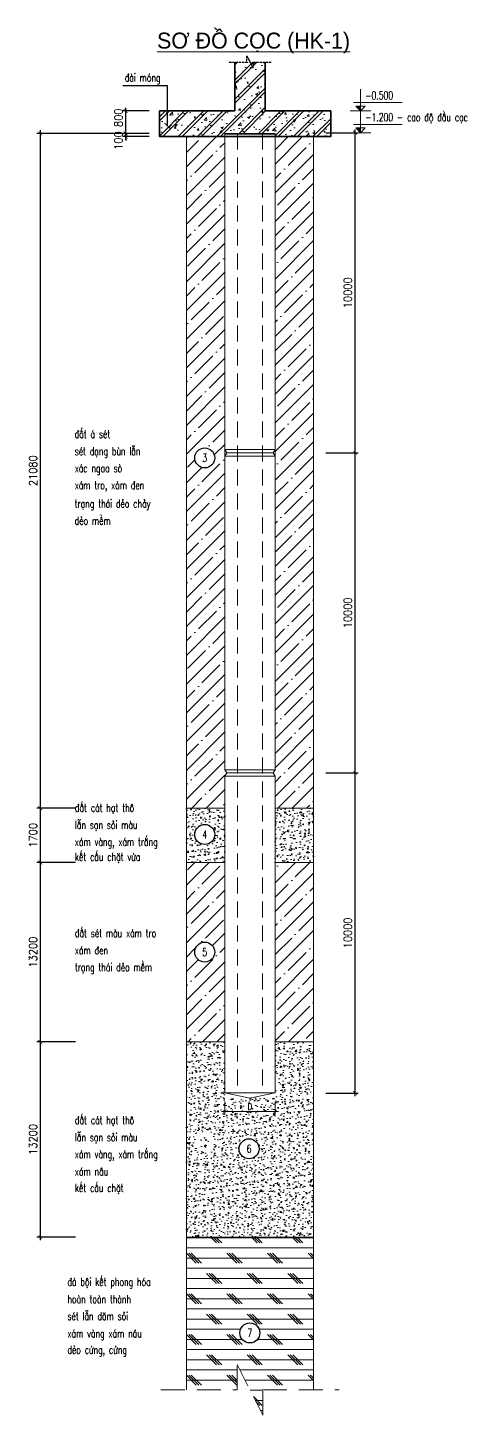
# Model space of a CAD drawing. Header units: millimetres. Extents: x -1359830 to -1240265, y -705366 to -618243.
# Drawn here: x -1247136 to -1240265, y -640548 to -618874 of the extents above; entities that cross this region are included whole.
import ezdxf
from ezdxf.enums import TextEntityAlignment as Align

# ---------------------------------------------------------------- set-up
doc = ezdxf.new("R2010")
doc.units = ezdxf.units.MM
doc.header["$MEASUREMENT"] = 0
doc.header["$PDMODE"] = 3
doc.header["$PDSIZE"] = 50
doc.linetypes.add('DASHED', pattern=[0.75, 0.5, -0.25])
doc.linetypes.add('HIDDEN', pattern=[0.375, 0.25, -0.125])
doc.layers.get('0').update_dxf_attribs({"lineweight": 0})
for name, color, linetype, lineweight in [('0-kich-thuoc', 9, 'Continuous', 18), ('05- Dim', 9, 'Continuous', 25), ('4', 6, 'Continuous', 18), ('KC-NET THUONG', 8, 'Continuous', 18), ('KCS_HIDDEN', 8, 'HIDDEN', 20), ('S-concrete', 4, 'Continuous', 35), ('S-dims', 8, 'Continuous', 18), ('S-hatch', 252, 'Continuous', 5), ('S-hiden', 9, 'HIDDEN', 25), ('S-text', 3, 'Continuous', 20)]:
    doc.layers.add(name, color=color, linetype=linetype, lineweight=lineweight)
doc.styles.add('Dim', font='vnsimli.shx', dxfattribs={"width": 0.9, "bigfont": 'vns.shx'})
doc.styles.add('GHICHU', font='vnsimli.shx', dxfattribs={"width": 0.8, "bigfont": 'bigfont.shx'})
doc.styles.add('ROMANS', font='romans.shx', dxfattribs={"width": 0.75})
doc.styles.add('s-text', font='vnsimli.shx', dxfattribs={"width": 0.7})
doc.styles.add('VNAVANTH', font='')
doc.styles.get('VNAVANTH').set_extended_font_data('.VnAvantH')
doc.dimstyles.new('1-100', dxfattribs={"dimscale": 50, "dimtxt": 2.5, "dimasz": 1.2, "dimexe": 1, "dimexo": 0, "dimgap": 1, "dimtad": 1, "dimdec": 0, "dimlfac": 2, "dimzin": 0, "dimdsep": 46, "dimtxsty": 'Dim', "dimblk1": 'ARCHTICK', "dimblk2": 'ARCHTICK', "dimsah": 1, "dimcen": 150, "dimdle": 1, "dimclrd": 256, "dimclre": 256, "dimclrt": 2, "dimadec": 0, "dimazin": 0, "dimtfac": 1, "dimtdec": 0, "dimtix": 1, "dimtmove": 2, "dimatfit": 0, "dimldrblk": 'ARCHTICK', "dimfxl": 1, "dimtolj": 1, "dimtzin": 0, "dimarcsym": 0})
doc.dimstyles.new('1-100s', dxfattribs={"dimtxt": 200, "dimasz": 100, "dimexe": 60, "dimexo": 0, "dimgap": 50, "dimtad": 1, "dimdec": 0, "dimzin": 0, "dimdsep": 46, "dimtxsty": 's-text', "dimblk1": 'ARCHTICK', "dimblk2": 'ARCHTICK', "dimsah": 1, "dimcen": 80, "dimdle": 60, "dimclrd": 9, "dimclre": 9, "dimclrt": 2, "dimadec": 0, "dimazin": 0, "dimtfac": 0.0001, "dimtdec": 0, "dimtix": 1, "dimtmove": 1, "dimatfit": 3, "dimldrblk": 'ARCHTICK', "dimfxl": 200, "dimtolj": 1, "dimtzin": 0, "dimarcsym": 0})
doc.dimstyles.new('1-50', dxfattribs={"dimscale": 50, "dimtxt": 2, "dimasz": 1.1, "dimexe": 1, "dimexo": 0, "dimgap": 0.5, "dimtad": 1, "dimdec": 0, "dimdsep": 46, "dimtxsty": 'ROMANS', "dimblk": 'ARCHTICK', "dimcen": 0, "dimdle": 1, "dimclrd": 8, "dimclre": 8, "dimclrt": 2, "dimadec": 0, "dimazin": 2, "dimtfac": 0.072, "dimtdec": 0, "dimtix": 1, "dimtmove": 2, "dimatfit": 3, "dimfxl": 1, "dimtolj": 1, "dimlwd": 15, "dimlwe": 15, "dimarcsym": 1})
pattern_1 = [(50, (-985500.68, -587293.6), (182.18467, -15.939086), [19.05, -209.55]), (355, (-985500.68, -587293.6), (-35.24342, 191.05685), [15.24, -167.64058]), (100.451445, (-985485.5, -587294.92), (146.94125, 175.11775), [16.19001, -178.09024]), (46.1842, (-985500.68, -587242.8), (271.07904, -42.04233), [28.575, -314.325]), (96.63556, (-985478.1, -587246.3), (237.40413, 247.42612), [24.28502, -267.1356]), (351.18415, (-985500.68, -587242.8), (237.40413, 247.42612), [22.85997, -251.45973]), (21, (-985475.28, -587255.5), (151.61439, -102.2652), [19.05, -209.55]), (326, (-985475.28, -587255.5), (61.80203, 184.18797), [15.24, -167.64]), (71.451445, (-985462.65, -587264.02), (213.41642, 81.92277), [16.19001, -178.08994]), (37.5, (-985500.684, -587293.596), (3.088603, 84.555039), [0, -165.608, 0, -170.18, 0, -168.275]), (7.5, (-985500.68, -587293.6), (66.819663, 100.180575), [0, -97.028, 0, -161.798, 0, -64.135]), (327.5, (-985557.326, -587293.596), (135.590595, -5.728744), [0, -63.5, 0, -198.12, 0, -262.89]), (317.5, (-985582.73, -587293.6), (148.12918, 25.42649), [0, -82.55, 0, -131.572, 0, -186.69])]
pattern_2 = [(45, (-985500.68, -587293.6), (-224.5064, 224.5064), []), (45, (-985276.18, -587293.6), (-224.5064, 224.5064), [396.875, -79.375, 0, -79.375])]

# ---------------------------------------------------------------- blocks, each defined once
blk = doc.blocks.new('_ARCHTICK')
at = {"layer": 'KC-NET THUONG', "color": 0, "linetype": 'ByBlock', "const_width": 0.15}
blk.add_lwpolyline([(-0.5, -0.5), (0.5, 0.5)], dxfattribs=at)
blk = doc.blocks.new('*D223')
at = {"layer": '0-kich-thuoc', "color": 8, "lineweight": 15, "ltscale": 0.01, "transparency": 16777216}
for p, q in [((-1244056, -635649), (-1244056, -635851)), ((-1243268, -635649), (-1243268, -635851)), ((-1244106, -635801), (-1243218, -635801))]:
    blk.add_line(p, q, dxfattribs=at)
at = {"layer": 'DEFPOINTS', "color": 0, "ltscale": 0.01, "transparency": 16777216}
for p in [(-1244056, -635649), (-1243268, -635649), (-1243268, -635801)]:
    blk.add_point(p, dxfattribs=at)
at = {"layer": '0-kich-thuoc', "color": 8, "lineweight": 15, "ltscale": 0.01, "transparency": 16777216, "xscale": 55.00000000000001, "yscale": 55.00000000000001, "zscale": 55.00000000000001, "rotation": 180}
blk.add_blockref('_ARCHTICK', (-1244056, -635801), dxfattribs=at)
at = {"layer": '0-kich-thuoc', "color": 8, "lineweight": 15, "ltscale": 0.01, "transparency": 16777216, "xscale": 55.00000000000001, "yscale": 55.00000000000001, "zscale": 55.00000000000001}
blk.add_blockref('_ARCHTICK', (-1243268, -635801), dxfattribs=at)
at = {"layer": '0-kich-thuoc', "color": 2, "ltscale": 0.01, "transparency": 16777216, "insert": (-1243662, -635726), "char_height": 100, "attachment_point": 5, "style": 'ROMANS'}
blk.add_mtext('\\A1;D', dxfattribs=at)
blk = doc.blocks.new('*D224')
at = {"layer": '05- Dim', "lineweight": -2, "transparency": 16777216}
for p, q in [((-1246942, -620474), (-1246942, -631114)), ((-1245283, -620524), (-1246992, -620524)), ((-1246390, -631064), (-1246992, -631064))]:
    blk.add_line(p, q, dxfattribs=at)
at = {"layer": 'DEFPOINTS', "color": 0, "transparency": 16777216}
for p in [(-1245283, -620524), (-1246942, -631064), (-1246390, -631064)]:
    blk.add_point(p, dxfattribs=at)
at = {"layer": '05- Dim', "lineweight": -2, "transparency": 16777216, "xscale": 59.99999999999995, "yscale": 59.99999999999995, "zscale": 59.99999999999995}
for p, rotation in [((-1246942, -620524), 90), ((-1246942, -631064), 270)]:
    blk.add_blockref('_ARCHTICK', p, dxfattribs=dict(at, rotation=rotation))
at = {"layer": '05- Dim', "color": 2, "transparency": 16777216, "insert": (-1247054, -625794), "char_height": 125, "attachment_point": 5, "rotation": 90, "style": 'Dim'}
blk.add_mtext('\\A1;21080', dxfattribs=at)
blk = doc.blocks.new('*D225')
at = {"layer": '05- Dim', "lineweight": -2, "transparency": 16777216}
for p, q in [((-1246390, -634714), (-1246992, -634714)), ((-1246942, -634664), (-1246942, -637814)), ((-1246390, -637764), (-1246992, -637764))]:
    blk.add_line(p, q, dxfattribs=at)
at = {"layer": 'DEFPOINTS', "color": 0, "transparency": 16777216}
for p in [(-1246390, -634714), (-1246942, -637764), (-1246390, -637764)]:
    blk.add_point(p, dxfattribs=at)
at = {"layer": '05- Dim', "lineweight": -2, "transparency": 16777216, "xscale": 59.99999999999995, "yscale": 59.99999999999995, "zscale": 59.99999999999995}
for p, rotation in [((-1246942, -634714), 90), ((-1246942, -637764), 270)]:
    blk.add_blockref('_ARCHTICK', p, dxfattribs=dict(at, rotation=rotation))
at = {"layer": '05- Dim', "color": 2, "transparency": 16777216, "insert": (-1247054, -636239), "char_height": 125, "attachment_point": 5, "rotation": 90, "style": 'Dim'}
blk.add_mtext('\\A1;13200', dxfattribs=at)
blk = doc.blocks.new('*D226')
at = {"layer": '05- Dim', "lineweight": -2, "transparency": 16777216}
for p, q in [((-1246390, -631064), (-1246992, -631064)), ((-1246942, -631014), (-1246942, -631964)), ((-1246390, -631914), (-1246992, -631914))]:
    blk.add_line(p, q, dxfattribs=at)
at = {"layer": 'DEFPOINTS', "color": 0, "transparency": 16777216}
for p in [(-1246390, -631064), (-1246942, -631914), (-1246390, -631914)]:
    blk.add_point(p, dxfattribs=at)
at = {"layer": '05- Dim', "lineweight": -2, "transparency": 16777216, "xscale": 59.99999999999995, "yscale": 59.99999999999995, "zscale": 59.99999999999995}
for p, rotation in [((-1246942, -631064), 90), ((-1246942, -631914), 270)]:
    blk.add_blockref('_ARCHTICK', p, dxfattribs=dict(at, rotation=rotation))
at = {"layer": '05- Dim', "color": 2, "transparency": 16777216, "insert": (-1247054, -631489), "char_height": 125, "attachment_point": 5, "rotation": 90, "style": 'Dim'}
blk.add_mtext('\\A1;1700', dxfattribs=at)
blk = doc.blocks.new('*D227')
at = {"layer": '05- Dim', "lineweight": -2, "transparency": 16777216}
for p, q in [((-1242020, -635564), (-1242020, -630464)), ((-1242474, -630514), (-1241970, -630514)), ((-1242474, -635514), (-1241970, -635514))]:
    blk.add_line(p, q, dxfattribs=at)
at = {"layer": 'DEFPOINTS', "color": 0, "transparency": 16777216}
for p in [(-1242474, -630514), (-1242020, -630514), (-1242474, -635514)]:
    blk.add_point(p, dxfattribs=at)
at = {"layer": '05- Dim', "lineweight": -2, "transparency": 16777216, "xscale": 59.99999999999995, "yscale": 59.99999999999995, "zscale": 59.99999999999995}
for p, rotation in [((-1242020, -630514), 90), ((-1242020, -635514), 270)]:
    blk.add_blockref('_ARCHTICK', p, dxfattribs=dict(at, rotation=rotation))
at = {"layer": '05- Dim', "color": 2, "transparency": 16777216, "insert": (-1242133, -633014), "char_height": 125, "attachment_point": 5, "rotation": 90, "style": 'Dim'}
blk.add_mtext('\\A1;10000', dxfattribs=at)
blk = doc.blocks.new('*D228')
at = {"layer": '05- Dim', "lineweight": -2, "transparency": 16777216}
for p, q in [((-1242474, -620514), (-1241970, -620514)), ((-1242020, -625564), (-1242020, -620464)), ((-1242474, -625514), (-1241970, -625514))]:
    blk.add_line(p, q, dxfattribs=at)
at = {"layer": 'DEFPOINTS', "color": 0, "transparency": 16777216}
for p in [(-1242474, -620514), (-1242020, -620514), (-1242474, -625514)]:
    blk.add_point(p, dxfattribs=at)
at = {"layer": '05- Dim', "lineweight": -2, "transparency": 16777216, "xscale": 59.99999999999995, "yscale": 59.99999999999995, "zscale": 59.99999999999995}
for p, rotation in [((-1242020, -620514), 90), ((-1242020, -625514), 270)]:
    blk.add_blockref('_ARCHTICK', p, dxfattribs=dict(at, rotation=rotation))
at = {"layer": '05- Dim', "color": 2, "transparency": 16777216, "insert": (-1242133, -623014), "char_height": 125, "attachment_point": 5, "rotation": 90, "style": 'Dim'}
blk.add_mtext('\\A1;10000', dxfattribs=at)
blk = doc.blocks.new('A$C1735406A')
at = {"color": 7}
for p, q in [((221, 0), (221, 339)), ((58, 0), (384, 0)), ((113, 130), (873, 130)), ((147, 74), (295, 74)), ((221, 0), (147, 74)), ((221, 0), (295, 74))]:
    blk.add_line(p, q, dxfattribs=at)
blk.add_solid([(147, 74), (221, 74), (221, 0)], dxfattribs=at)
blk = doc.blocks.new('*D229')
at = {"layer": '05- Dim', "lineweight": -2, "transparency": 16777216}
for p, q in [((-1246390, -631914), (-1246992, -631914)), ((-1246942, -631864), (-1246942, -634764)), ((-1246390, -634714), (-1246992, -634714))]:
    blk.add_line(p, q, dxfattribs=at)
at = {"layer": 'DEFPOINTS', "color": 0, "transparency": 16777216}
for p in [(-1246390, -631914), (-1246942, -634714), (-1246390, -634714)]:
    blk.add_point(p, dxfattribs=at)
at = {"layer": '05- Dim', "lineweight": -2, "transparency": 16777216, "xscale": 59.99999999999995, "yscale": 59.99999999999995, "zscale": 59.99999999999995}
for p, rotation in [((-1246942, -631914), 90), ((-1246942, -634714), 270)]:
    blk.add_blockref('_ARCHTICK', p, dxfattribs=dict(at, rotation=rotation))
at = {"layer": '05- Dim', "color": 2, "transparency": 16777216, "insert": (-1247054, -633314), "char_height": 125, "attachment_point": 5, "rotation": 90, "style": 'Dim'}
blk.add_mtext('\\A1;13200', dxfattribs=at)
blk = doc.blocks.new('*D230')
at = {"layer": '05- Dim', "lineweight": -2, "transparency": 16777216}
for p, q in [((-1245239, -620174), (-1245655, -620174)), ((-1245605, -620624), (-1245605, -620124)), ((-1245239, -620574), (-1245655, -620574))]:
    blk.add_line(p, q, dxfattribs=at)
at = {"layer": 'DEFPOINTS', "color": 0, "transparency": 16777216}
for p in [(-1245605, -620174), (-1245239, -620174), (-1245239, -620574)]:
    blk.add_point(p, dxfattribs=at)
at = {"layer": '05- Dim', "lineweight": -2, "transparency": 16777216, "xscale": 59.99999999999995, "yscale": 59.99999999999995, "zscale": 59.99999999999995}
for p, rotation in [((-1245605, -620174), 90), ((-1245605, -620574), 270)]:
    blk.add_blockref('_ARCHTICK', p, dxfattribs=dict(at, rotation=rotation))
at = {"layer": '05- Dim', "color": 2, "transparency": 16777216, "insert": (-1245718, -620279), "char_height": 125, "attachment_point": 5, "rotation": 90, "style": 'Dim'}
blk.add_mtext('\\A1;800', dxfattribs=at)
blk = doc.blocks.new('*D231')
at = {"layer": '05- Dim', "lineweight": -2, "transparency": 16777216}
for p, q in [((-1245605, -620524), (-1245605, -620464)), ((-1245239, -620524), (-1245655, -620524)), ((-1245239, -620574), (-1245655, -620574)), ((-1245605, -620524), (-1245605, -620574)), ((-1245605, -620574), (-1245605, -620634))]:
    blk.add_line(p, q, dxfattribs=at)
at = {"layer": 'DEFPOINTS', "color": 0, "transparency": 16777216}
for p in [(-1245605, -620574), (-1245239, -620524), (-1245239, -620574)]:
    blk.add_point(p, dxfattribs=at)
at = {"layer": '05- Dim', "lineweight": -2, "transparency": 16777216, "xscale": 59.99999999999995, "yscale": 59.99999999999995, "zscale": 59.99999999999995}
for p, rotation in [((-1245605, -620524), 270), ((-1245605, -620574), 90)]:
    blk.add_blockref('_ARCHTICK', p, dxfattribs=dict(at, rotation=rotation))
at = {"layer": '05- Dim', "color": 2, "transparency": 16777216, "insert": (-1245718, -620636), "char_height": 125, "attachment_point": 5, "rotation": 90, "style": 'Dim'}
blk.add_mtext('\\A1;100', dxfattribs=at)
blk = doc.blocks.new('*D232')
at = {"layer": '05- Dim', "lineweight": -2, "transparency": 16777216}
for p, q in [((-1242020, -630564), (-1242020, -625464)), ((-1242474, -625514), (-1241970, -625514)), ((-1242474, -630514), (-1241970, -630514))]:
    blk.add_line(p, q, dxfattribs=at)
at = {"layer": 'DEFPOINTS', "color": 0, "transparency": 16777216}
for p in [(-1242474, -625514), (-1242020, -625514), (-1242474, -630514)]:
    blk.add_point(p, dxfattribs=at)
at = {"layer": '05- Dim', "lineweight": -2, "transparency": 16777216, "xscale": 59.99999999999995, "yscale": 59.99999999999995, "zscale": 59.99999999999995}
for p, rotation in [((-1242020, -625514), 90), ((-1242020, -630514), 270)]:
    blk.add_blockref('_ARCHTICK', p, dxfattribs=dict(at, rotation=rotation))
at = {"layer": '05- Dim', "color": 2, "transparency": 16777216, "insert": (-1242133, -628014), "char_height": 125, "attachment_point": 5, "rotation": 90, "style": 'Dim'}
blk.add_mtext('\\A1;10000', dxfattribs=at)

msp = doc.modelspace()

# ---------------------------------------------------------------- hatches: boundary and pattern name
at = {"layer": 'S-hatch'}
h = msp.add_hatch(dxfattribs=at)
h.set_pattern_fill('CHAU-01', color=256, scale=50, pattern_type=2)
h.set_pattern_definition([(50, (-1130059.54, -468046.33), (358.6301, -31.37607), [37.5, -412.5]), (355, (-1130059.54, -468046.33), (-69.3757, 376.0961), [30, -330]), (100.4514, (-1130029.65, -468048.94), (289.2547, 344.7198), [31.8701, -350.57106]), (46.1842, (-1130059.54, -467946.33), (533.6205, -82.7595), [56.25, -618.75]), (96.6356, (-1130015.07, -467953.23), (467.3314, 487.059), [47.8051, -525.8565]), (351.1842, (-1130059.54, -467946.33), (467.331, 487.0593), [45, -495]), (21, (-1130009.54, -467971.33), (298.45353, -201.30945), [37.5, -412.5]), (326, (-1130009.54, -467971.33), (121.6577, 362.575), [30, -330]), (71.4514, (-1129984.66, -467988.1), (420.1113, 161.26525), [31.8701, -350.57106]), (37.5, (-1130059.54, -468046.33), (6.07993, 166.44693), [0, -326, 0, -335, 0, -331.25]), (7.5, (-1130059.54, -468046.33), (131.53477, 197.20586), [0, -191, 0, -318.5, 0, -126.25]), (327.5, (-1130171.04, -468046.33), (266.91122, -11.27744), [0, -125, 0, -390, 0, -517.5]), (317.5, (-1130221.04, -468046.33), (291.59308, 50.0525), [0, -162.5, 0, -259, 0, -367.5]), (45, (-1130059.54, -468046.33), (-150.2602, 150.2602), []), (45, (-1130059.54, -467985.08), (-150.2602, 150.2602), [])])
h.paths.add_polyline_path([(-1244056.06, -620574.1), (-1244056.06, -620524.31), (-1243268.01, -620524.31), (-1243268.01, -620574.1), (-1242399.54, -620574.1), (-1242399.54, -620174), (-1243424.04, -620174), (-1243424.04, -619409.32), (-1243900.04, -619409.32), (-1243900.04, -620174), (-1245075.85, -620174), (-1245075.85, -620574.1)])
at = {"layer": 'S-hatch', "ltscale": 30}
h = msp.add_hatch(dxfattribs=at)
h.set_pattern_fill('ANSI35', color=256, scale=50, style=0)
h.set_pattern_definition(pattern_2)
h.paths.add_polyline_path([(-1242668.01, -620574.1), (-1243268.01, -620574.1), (-1243268.01, -628663.81), (-1243298.42, -628713.81), (-1243268.01, -628763.81), (-1243268.01, -631063.81), (-1242668.01, -631063.81)])
edge = h.paths.add_edge_path()
edge.add_arc((-1244369.29, -625593.09), 156.25, 0, 360)
h.paths.add_polyline_path([(-1244056.06, -620574.1), (-1244656.06, -620574.1), (-1244656.06, -631063.81), (-1244056.06, -631063.81), (-1244056.06, -628763.81), (-1244025.65, -628713.81), (-1244056.06, -628663.81)])
h = msp.add_hatch(dxfattribs=at)
h.set_pattern_fill('AR-CONC', color=256, style=0)
h.set_pattern_definition(pattern_1)
h.paths.add_polyline_path([(-1244056.06, -631063.81), (-1244656.06, -631063.81), (-1244656.06, -631913.81), (-1244056.06, -631913.81)])
h.paths.add_polyline_path([(-1244213.04, -631475.35, -1), (-1244525.54, -631475.35, -1)], flags=16)
h.paths.add_polyline_path([(-1244431.79, -631569.1), (-1244306.79, -631569.1), (-1244306.79, -631381.6), (-1244431.79, -631381.6)], flags=8)
h = msp.add_hatch(dxfattribs=at)
h.set_pattern_fill('AR-CONC', color=256, style=0)
h.set_pattern_definition(pattern_1)
h.paths.add_polyline_path([(-1242668.01, -631063.81), (-1243268.01, -631063.81), (-1243268.01, -631913.81), (-1242668.01, -631913.81)])
h = msp.add_hatch(dxfattribs=at)
h.set_pattern_fill('ANSI35', color=256, scale=50, style=0)
h.set_pattern_definition(pattern_2)
h.paths.add_polyline_path([(-1244056.06, -631913.81), (-1244656.06, -631913.81), (-1244656.06, -634713.81), (-1244056.06, -634713.81)])
h.paths.add_polyline_path([(-1244213.04, -633312.86, -1), (-1244525.54, -633312.86, -1)], flags=16)
h.paths.add_polyline_path([(-1244429.71, -633406.61), (-1244308.88, -633406.61), (-1244308.88, -633219.11), (-1244429.71, -633219.11)], flags=8)
h = msp.add_hatch(dxfattribs=at)
h.set_pattern_fill('ANSI35', color=256, scale=50, style=0)
h.set_pattern_definition(pattern_2)
h.paths.add_polyline_path([(-1242668.01, -631913.81), (-1243268.01, -631913.81), (-1243268.01, -634713.81), (-1242668.01, -634713.81)])
h = msp.add_hatch(dxfattribs=at)
h.set_pattern_fill('AR-CONC', color=256, style=0)
h.set_pattern_definition(pattern_1)
edge = h.paths.add_edge_path(flags=16)
edge.add_arc((-1244369.29, -636281.01), 156.25, 0, 360)
h.paths.add_polyline_path([(-1243730.79, -636801.01), (-1243593.29, -636801.01), (-1243593.29, -636794.76), (-1243730.79, -636794.76)], flags=16)
h.paths.add_polyline_path([(-1244427.63, -636374.76), (-1244310.96, -636374.76), (-1244310.96, -636187.26), (-1244427.63, -636187.26)], flags=0)
edge = h.paths.add_edge_path()
edge.add_arc((-1243676.35, -636385.26), 156.25, 0, 360)
h.paths.add_polyline_path([(-1244056.06, -635594.87), (-1244056.06, -634713.81), (-1244656.06, -634713.81), (-1244656.06, -637763.81), (-1242668.01, -637763.81), (-1242668.01, -634713.81), (-1243268.01, -634713.81), (-1243268.01, -635594.87)])
h = msp.add_hatch(dxfattribs=at)
h.set_pattern_fill('CORK', color=256, scale=50, style=0)
h.set_pattern_definition([(0, (-985500.68, -587293.6), (0, 158.75), []), (135, (-985421.3, -587372.97), (-317.5001, -317.5001), [224.5065, -224.5065]), (135, (-985381.6, -587372.97), (-317.5001, -317.5001), [224.5065, -224.5065]), (135, (-985341.93, -587372.97), (-317.5001, -317.5001), [224.5065, -224.5065])])
edge = h.paths.add_edge_path(flags=16)
edge.add_arc((-1243664.8, -639261.69), 156.25, 0, 360)
h.paths.add_polyline_path([(-1244429.71, -639355.44), (-1244429.71, -639167.94)], flags=16)
h.paths.add_polyline_path([(-1243463.23, -640150.02), (-1242668.01, -640150.02), (-1242668.01, -637763.81), (-1244656.06, -637763.81), (-1244656.06, -640150.02), (-1243860.84, -640150.02), (-1243860.84, -639752.41), (-1243463.23, -640547.63)])

# ---------------------------------------------------------------- linework, layer by layer
for p, q in [((-1244656.06, -620574.1), (-1244056.06, -620574.1)), ((-1244656.06, -640150.02), (-1244656.06, -620574.1)), ((-1244656.06, -620574.1), (-1244056.06, -620574.1)), ((-1244056.06, -620524.31), (-1244056.06, -630463.81)), ((-1243268.01, -620524.31), (-1244056.06, -620524.31)), ((-1244056.06, -620524.31), (-1244056.06, -620563.81)), ((-1244056.06, -620534.6), (-1243268.01, -620534.6)), ((-1244056.06, -620574.1), (-1243268.01, -620574.1)), ((-1243268.01, -630463.81), (-1243268.01, -620524.31)), ((-1243268.01, -620524.31), (-1243268.01, -620563.81)), ((-1242668.01, -620574.1), (-1243268.01, -620574.1)), ((-1242668.01, -640150.02), (-1242668.01, -620574.1)), ((-1244056.06, -625463.81), (-1243268.01, -625463.81)), ((-1244025.65, -625513.81), (-1244056.06, -625463.81)), ((-1243298.42, -625513.81), (-1243268.01, -625463.81)), ((-1244056.06, -625563.81), (-1244025.65, -625513.81)), ((-1244056.06, -625563.81), (-1243268.01, -625563.81)), ((-1244025.65, -625513.81), (-1243298.42, -625513.81)), ((-1243268.01, -625563.81), (-1243298.42, -625513.81)), ((-1244056.06, -630463.81), (-1243268.01, -630463.81)), ((-1244025.65, -630513.81), (-1244056.06, -630463.81)), ((-1243298.42, -630513.81), (-1243268.01, -630463.81)), ((-1244056.06, -630563.81), (-1244025.65, -630513.81)), ((-1244056.06, -630563.81), (-1244056.06, -635513.81)), ((-1244056.06, -630563.81), (-1243268.01, -630563.81)), ((-1244025.65, -630513.81), (-1243298.42, -630513.81)), ((-1243268.01, -630563.81), (-1243298.42, -630513.81)), ((-1243268.01, -635513.81), (-1243268.01, -630563.81)), ((-1244656.06, -631063.81), (-1244056.06, -631063.81)), ((-1243268.01, -631063.81), (-1242668.01, -631063.81)), ((-1244656.06, -631913.81), (-1244056.06, -631913.81)), ((-1243268.01, -631913.81), (-1242668.01, -631913.81)), ((-1244656.06, -634713.81), (-1244056.06, -634713.81)), ((-1243268.01, -634713.81), (-1242668.01, -634713.81)), ((-1244056.06, -635513.81), (-1243268.01, -635513.81)), ((-1243662.04, -635594.87), (-1244056.06, -635513.81)), ((-1243662.04, -635594.87), (-1243268.01, -635513.81)), ((-1244656.06, -637763.81), (-1242668.01, -637763.81))]:
    msp.add_line(p, q)
at = {"layer": '05- Dim', "ltscale": 800}
msp.add_line((-1243900.04, -620124.16), (-1243900.04, -620174), dxfattribs=at)
at = {"layer": '05- Dim'}
for centre in [(-1244369.29, -625593.09), (-1244369.29, -631475.35), (-1244369.29, -633312.86), (-1243676.35, -636385.26), (-1243664.8, -639261.69)]:
    msp.add_circle(centre, 156.25, dxfattribs=at)
at = {"layer": 'KC-NET THUONG', "linetype": 'DASHED', "ltscale": 500}
for p, q in [((-1243856.06, -620524.31), (-1243856.06, -635513.81)), ((-1243468.01, -620524.31), (-1243468.01, -635513.81))]:
    msp.add_line(p, q, dxfattribs=at)
at = {"layer": 'KCS_HIDDEN', "ltscale": 1500}
msp.add_lwpolyline([(-1245053.67, -640150.02), (-1243860.84, -640150.02), (-1243860.84, -639752.41), (-1243463.23, -640547.63), (-1243463.23, -640150.02), (-1242270.4, -640150.02)], dxfattribs=at)
at = {"layer": 'S-concrete'}
for p, q in [((-1243900.04, -619409.32), (-1243900.04, -620174)), ((-1243424.04, -619409.32), (-1243424.04, -620174))]:
    msp.add_line(p, q, dxfattribs=at)
msp.add_lwpolyline([(-1243424.04, -620174), (-1242399.54, -620174), (-1242399.54, -620574.1), (-1245075.85, -620574.1), (-1245075.85, -620174), (-1243900.04, -620174)], dxfattribs=at)
at = {"layer": 'S-hiden'}
msp.add_lwpolyline([(-1243995.24, -619409.32), (-1243709.64, -619409.32), (-1243709.64, -619314.12), (-1243614.44, -619504.52), (-1243614.44, -619409.32), (-1243328.84, -619409.32)], dxfattribs=at)

# ---------------------------------------------------------------- block references
at = {"layer": '0-kich-thuoc'}
for p in [(-1242155.27, -620174), (-1242155.27, -620513.81)]:
    msp.add_blockref('A$C1735406A', p, dxfattribs=at)

# ---------------------------------------------------------------- texts
at = {"layer": '4', "style": 'VNAVANTH'}
msp.add_text('%%Us¬ ®å cäc (hk-1)', height=250, dxfattribs=at).set_placement((-1243605.86, -619199.53), align=Align.CENTER)
at = {"layer": 'S-text', "style": 's-text', "width": 0.7}
for s, p in [('®µi mãng', (-1245619.09, -619715.47)), ('®Êt ¸ sÐt', (-1246402.38, -625282.93)), ('sÐt d¹ng bïn lÉn ', (-1246402.38, -625551.8)), ('x¸c ngao sß ', (-1246402.38, -625816.51)), ('x¸m tro, x¸m ®en', (-1246402.38, -626081.49)), ('tr¹ng th¸i dÎo ch¶y', (-1246402.38, -626369.85)), ('dÎo mÒm', (-1246402.38, -626636.56)), ('®Êt c¸t h¹t th«', (-1246398.48, -631121.13)), ('lÉn s¹n sái mµu ', (-1246398.48, -631390)), ('x¸m vµng, x¸m tr¾ng', (-1246398.48, -631654.71)), ('kÕt cÊu chÆt võa', (-1246398.48, -631889.01)), ('®Êt sÐt mµu x¸m tro', (-1246398.48, -633078.82)), ('x¸m ®en ', (-1246398.48, -633347.69)), ('tr¹ng th¸i dÎo mÒm', (-1246398.48, -633612.39)), ('®Êt c¸t h¹t th«', (-1246398.48, -635999.67)), ('lÉn s¹n sái mµu ', (-1246398.48, -636268.54)), ('x¸m vµng, x¸m tr¾ng', (-1246398.48, -636533.25)), ('x¸m n©u', (-1246398.48, -636804.23)), ('kÕt cÊu chÆt ', (-1246398.48, -637059.84)), ('®¸ béi kÕt phong hãa', (-1246515.65, -638526.37)), ('hoµn toµn thµnh', (-1246515.65, -638795.24)), ('sÐt lÉn d¨m sái', (-1246515.65, -639059.95)), ('x¸m vµng x¸m n©u', (-1246515.65, -639330.93)), ('dÎo cøng, cøng', (-1246515.65, -639586.54))]:
    msp.add_text(s, height=125, dxfattribs=at).set_placement(p)
at = {"layer": 'S-text', "ltscale": 5, "style": 'GHICHU', "width": 0.7}
for s, p in [('-0.500 ', (-1241859.06, -619994)), ('-1.200 - cao ®é ®Çu cäc', (-1241859.06, -620333.81))]:
    msp.add_text(s, height=125, dxfattribs=at).set_placement(p)
at = {"layer": 'S-text', "ltscale": 5, "style": 's-text', "width": 0.7}
for s, p in [('3', (-1244369.29, -625593.09)), ('4', (-1244369.29, -631475.35)), ('5', (-1244369.29, -633312.86)), ('6', (-1243676.35, -636385.26)), ('7', (-1243664.8, -639261.69))]:
    msp.add_text(s, height=125, dxfattribs=at).set_placement(p, align=Align.MIDDLE_CENTER)

# ---------------------------------------------------------------- dimensions: what is measured, and where the dimension line sits
at = {"layer": '0-kich-thuoc', "ltscale": 0.01}
dim = msp.add_linear_dim(base=(-1243268.01, -635801.01), p1=(-1244056.06, -635649.07), p2=(-1243268.01, -635649.07), text='D', dimstyle='1-50', dxfattribs=at)
dim.commit()
dim.dimension.update_dxf_attribs({"geometry": '*D223', "text_midpoint": (-1243662.04, -635726.01)})
at = {"layer": '05- Dim'}
for base, p1, p2, picture, middle in [((-1245605.02, -620174), (-1245238.99, -620574.1), (-1245238.99, -620174), '*D230', (-1245717.52, -620278.84)), ((-1245605.02, -620574.1), (-1245238.99, -620524.31), (-1245238.99, -620574.1), '*D231', (-1245717.52, -620635.59))]:
    dim = msp.add_linear_dim(base=base, p1=p1, p2=p2, angle=90, dimstyle='1-100', dxfattribs=at)
    dim.commit()
    dim.dimension.update_dxf_attribs({"geometry": picture, "text_midpoint": middle, "dimtype": 160})
for base, p1, p2, picture, middle in [((-1246941.93, -631063.81), (-1245283.01, -620523.81), (-1246390.05, -631063.81), '*D224', (-1247054.43, -625793.81)), ((-1242020.29, -620513.81), (-1242473.72, -625513.81), (-1242473.72, -620513.81), '*D228', (-1242132.79, -623013.81)), ((-1242020.29, -625513.81), (-1242473.72, -630513.81), (-1242473.72, -625513.81), '*D232', (-1242132.79, -628013.81)), ((-1242020.29, -630513.81), (-1242473.72, -635513.81), (-1242473.72, -630513.81), '*D227', (-1242132.79, -633013.81)), ((-1246941.93, -631913.81), (-1246390.05, -631063.81), (-1246390.05, -631913.81), '*D226', (-1247054.43, -631488.81))]:
    dim = msp.add_linear_dim(base=base, p1=p1, p2=p2, angle=90, dimstyle='1-100', dxfattribs=at)
    dim.commit()
    dim.dimension.update_dxf_attribs({"geometry": picture, "text_midpoint": middle})
for base, p1, p2, picture, middle in [((-1246941.93, -634713.81), (-1246390.05, -631913.81), (-1246390.05, -634713.81), '*D229', (-1247054.43, -633313.81)), ((-1246941.93, -637763.81), (-1246390.05, -634713.81), (-1246390.05, -637763.81), '*D225', (-1247054.43, -636238.81))]:
    dim = msp.add_linear_dim(base=base, p1=p1, p2=p2, angle=90, text='13200', dimstyle='1-100', dxfattribs=at)
    dim.commit()
    dim.dimension.update_dxf_attribs({"geometry": picture, "text_midpoint": middle})

# ---------------------------------------------------------------- leaders
at = {"layer": 'S-dims'}
msp.add_leader([(-1244950.48, -620411.33), (-1244950.48, -619781.83), (-1245650.48, -619781.83)], dimstyle='1-100s', override={"dimgap": 80, "dimtad": 0, "dimclrd": 256}, dxfattribs=at)

doc.saveas('drawing.dxf')
